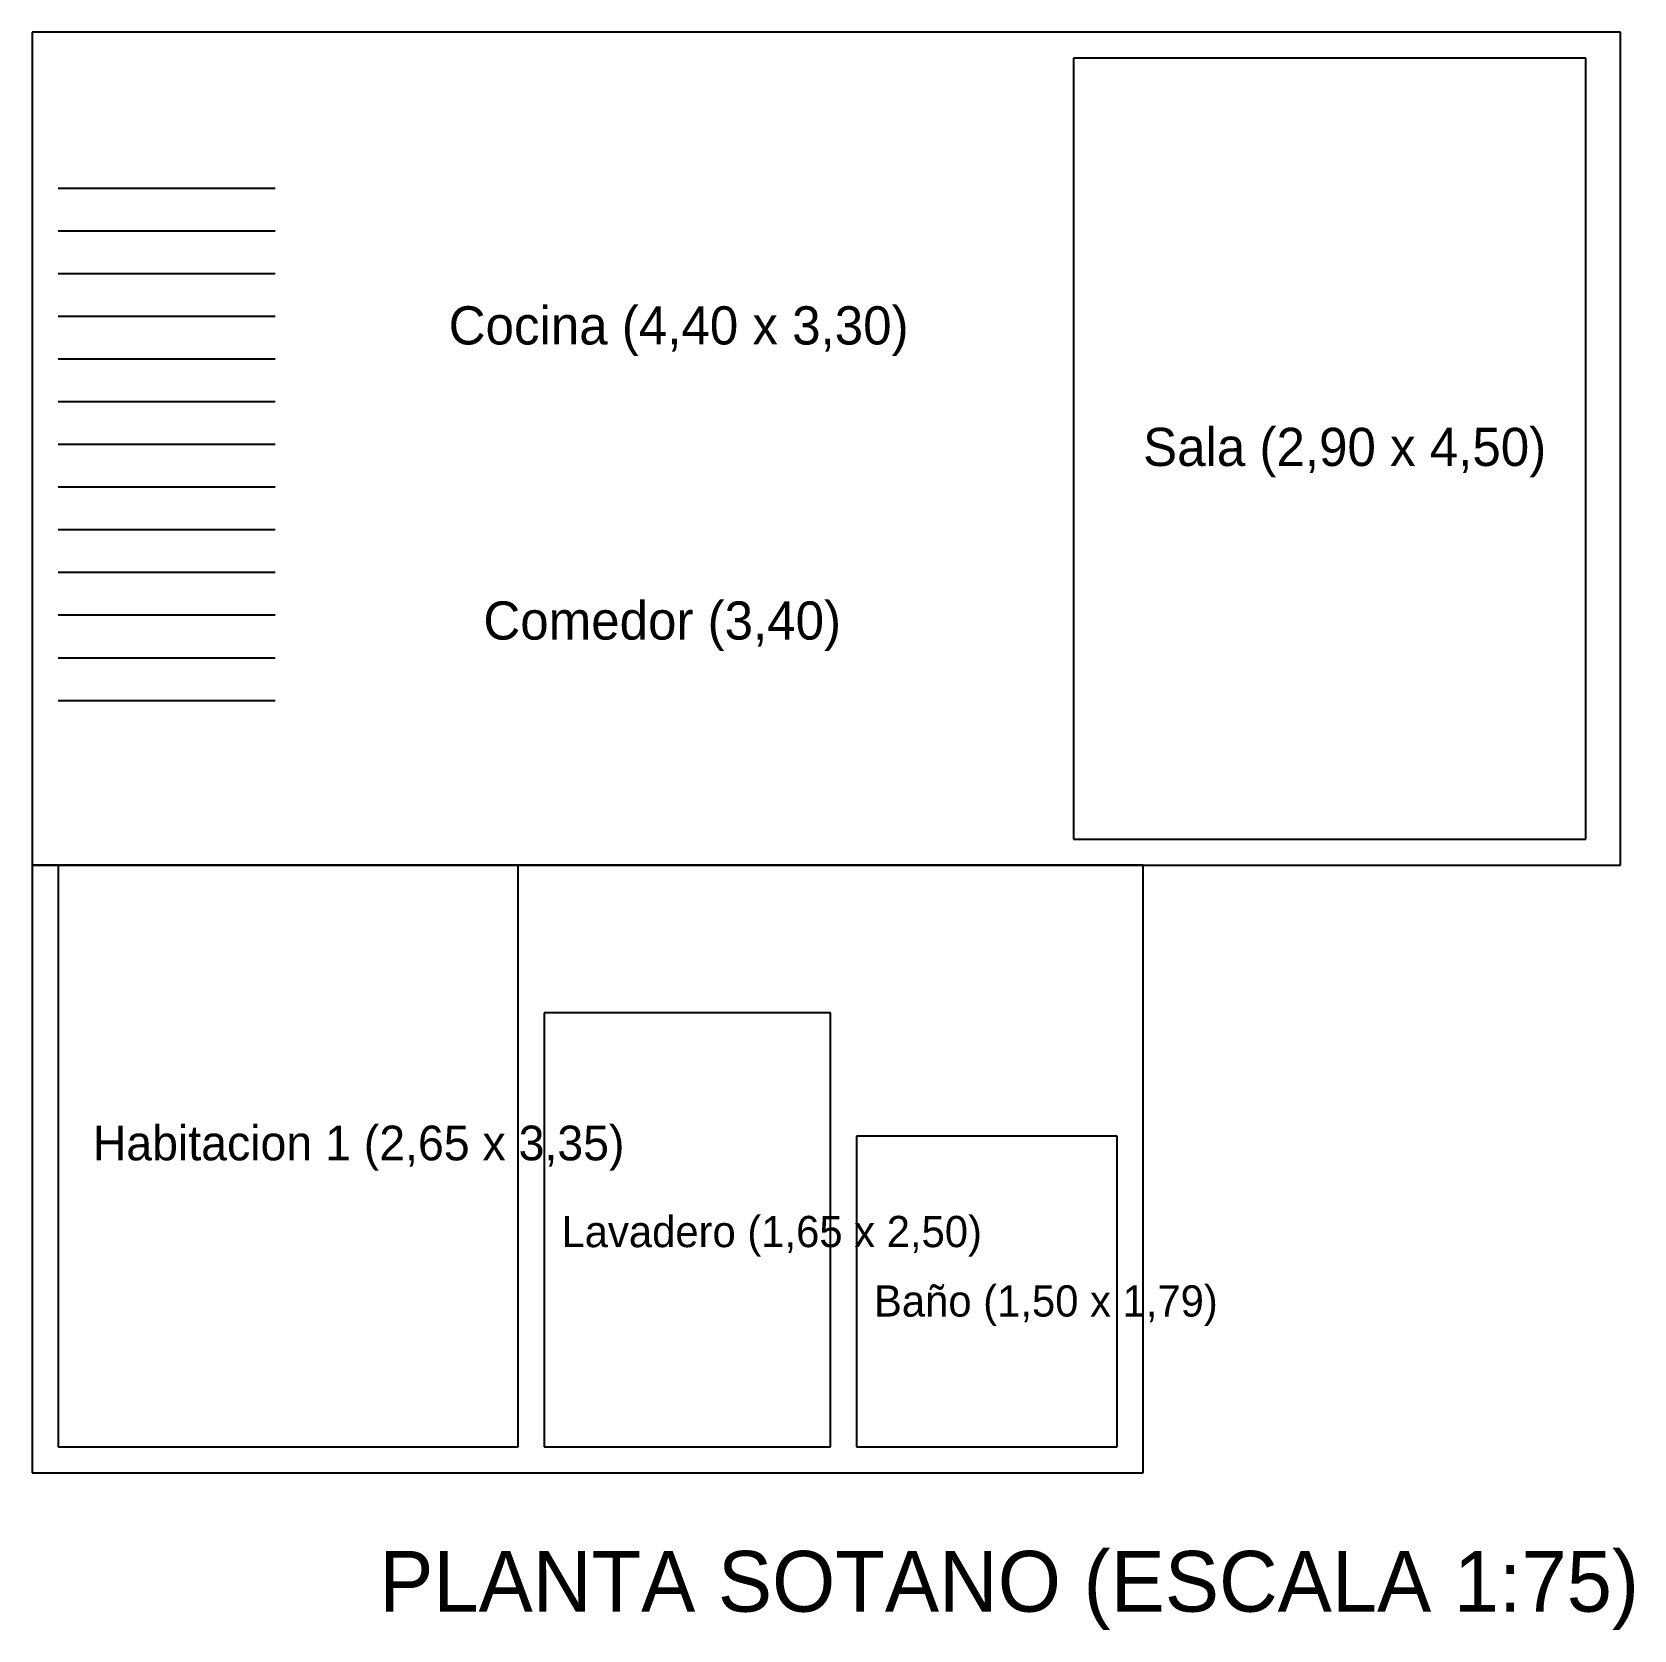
# Model space of a CAD drawing. Header units: metres. Extents: x -0.6 to 96.4, y -12 to 40.2.
# Drawn here: x 16 to 25.23, y 1.09 to 10.3 of the extents above; entities that cross this region are included whole.
import ezdxf

# ---------------------------------------------------------------- set-up
doc = ezdxf.new("R2010")
doc.units = ezdxf.units.M
doc.layers.add('PLANTA_SOTANO_2D', color=4, linetype='CONTINUOUS')

msp = doc.modelspace()

# ---------------------------------------------------------------- linework, layer by layer
at = {"layer": 'PLANTA_SOTANO_2D', "color": 7}
for p, q in [((25.15, 10.3), (16, 10.3)), ((16, 10.3), (16, 5.5)), ((25.15, 5.5), (25.15, 10.3)), ((22.4, 5.5), (16, 5.5)), ((16, 5.5), (16, 2)), ((16, 5.5), (25.15, 5.5)), ((22.4, 2), (22.4, 5.5)), ((16, 2), (22.4, 2))]:
    msp.add_line(p, q, dxfattribs=at)
at = {"layer": 'PLANTA_SOTANO_2D', "color": 4}
for p, q in [((24.95, 10.15), (22, 10.15)), ((22, 10.15), (22, 5.65)), ((24.95, 5.65), (24.95, 10.15)), ((22, 5.65), (24.95, 5.65)), ((18.8, 5.5), (16.15, 5.5)), ((16.15, 5.5), (16.15, 2.15)), ((18.8, 2.15), (18.8, 5.5)), ((20.6, 4.65), (18.95, 4.65)), ((18.95, 4.65), (18.95, 2.15)), ((20.6, 2.15), (20.6, 4.65)), ((22.25, 3.94), (20.75, 3.94)), ((20.75, 3.94), (20.75, 2.15)), ((22.25, 2.15), (22.25, 3.94)), ((16.15, 2.15), (18.8, 2.15)), ((18.95, 2.15), (20.6, 2.15)), ((20.75, 2.15), (22.25, 2.15))]:
    msp.add_line(p, q, dxfattribs=at)
at = {"layer": 'PLANTA_SOTANO_2D', "color": 3}
for p, q in [((16.15, 9.4), (17.4, 9.4)), ((16.15, 9.1542), (17.4, 9.1542)), ((16.15, 8.9083), (17.4, 8.9083)), ((16.15, 8.6625), (17.4, 8.6625)), ((16.15, 8.4167), (17.4, 8.4167)), ((16.15, 8.1708), (17.4, 8.1708)), ((16.15, 7.925), (17.4, 7.925)), ((16.15, 7.6792), (17.4, 7.6792)), ((16.15, 7.4333), (17.4, 7.4333)), ((16.15, 7.1875), (17.4, 7.1875)), ((16.15, 6.9417), (17.4, 6.9417)), ((16.15, 6.6958), (17.4, 6.6958)), ((16.15, 6.45), (17.4, 6.45))]:
    msp.add_line(p, q, dxfattribs=at)

# ---------------------------------------------------------------- texts
at = {"layer": 'PLANTA_SOTANO_2D', "color": 2}
for s, height, p in [('Cocina (4,40 x 3,30)', 0.22, (18.4, 8.5)), ('Sala (2,90 x 4,50)', 0.22, (22.4, 7.8)), ('Comedor (3,40)', 0.22, (18.6, 6.8)), ('Habitacion 1 (2,65 x 3,35)', 0.2, (16.35, 3.8)), ('Lavadero (1,65 x 2,50)', 0.18, (19.05, 3.3)), ('Baño (1,50 x 1,79)', 0.18, (20.85, 2.9)), ('PLANTA SOTANO (ESCALA 1:75)', 0.35, (18, 1.2))]:
    msp.add_text(s, height=height, dxfattribs=at).set_placement(p)

doc.saveas('drawing.dxf')
